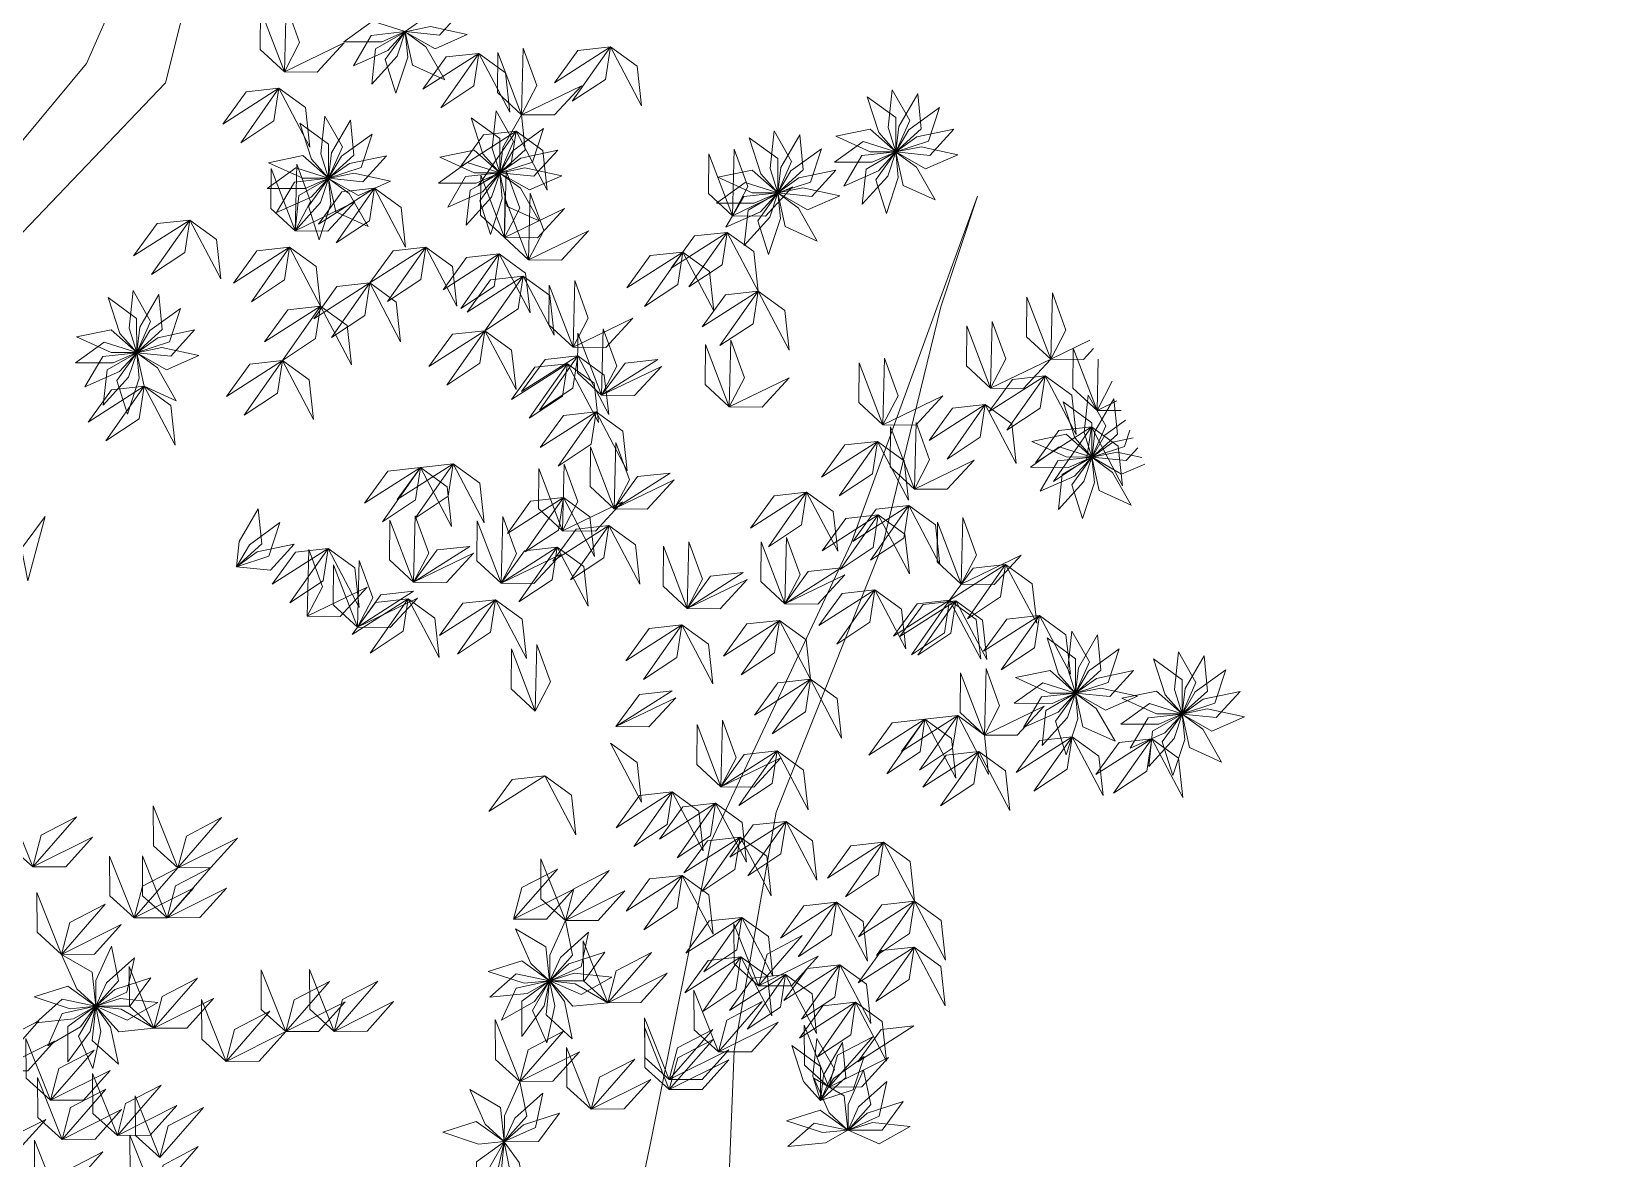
# Model space of a CAD drawing. Header units: inches. Extents: x -422522 to 22891, y -2973 to 414515.
# Drawn here: x 7002.3 to 7145.3, y 10839.5 to 10941.1 of the extents above; entities that cross this region are included whole.
import ezdxf

# ---------------------------------------------------------------- set-up
doc = ezdxf.new("R2010")
doc.units = ezdxf.units.IN
doc.header["$MEASUREMENT"] = 0
doc.layers.add('ARREDAMENTO', color=8, linetype='Continuous', lineweight=18)

msp = doc.modelspace()

# ---------------------------------------------------------------- linework, layer by layer
at = {"layer": 'ARREDAMENTO', "linetype": 'Continuous', "lineweight": 0}
for points in [[(6925.35, 10876.62), (6946.11, 10890.2), (6969.34, 10893.58), (6991.77, 10912.86), (7014.38, 10936.46), (7024.74, 10977.89), (7007.24, 10938.2), (6987.51, 10914.48), (6968.13, 10899.4), (6959.67, 10904.07), (6957.06, 10946.03), (6958.3, 10976.28), (6957.62, 10995.07), (6951.83, 10959.23), (6952.38, 10937.56), (6955.35, 10904.25), (6953.61, 10897.11), (6940.53, 10894.76), (6928.53, 10883.7), (6913.71, 10874.21)], [(6989.08, 10811.96), (7019.57, 10816.48), (7058.94, 10826.41), (7087.57, 10820.91), (7130.73, 10817.7), (7145.25, 10819.99), (7129.4, 10820.64), (7083.43, 10825.41), (7064.88, 10830.5), (7065.64, 10849.23), (7069.41, 10870.72), (7079.05, 10894.85), (7084.26, 10916.29), (7087.56, 10926.25), (7076.17, 10894.97), (7063.53, 10868.07), (7058.09, 10840.88), (7056.29, 10832.3), (7032.83, 10823.16), (7013.98, 10821.04), (6987.82, 10816.34)]]:
    msp.add_lwpolyline(points, dxfattribs=at)
at = {"layer": 'ARREDAMENTO', "lineweight": 0}
for points in [[(7025.09, 10937.47), (7026.46, 10940.09), (7025.24, 10943.47), (7025.09, 10937.47)], [(7025.09, 10937.47), (7022.91, 10939.48), (7022.94, 10943.07), (7025.09, 10937.47)], [(7041.21, 10943.12), (7037.87, 10942.42), (7035.99, 10941.08), (7039.06, 10940.77), (7041.21, 10943.12)], [(7030.46, 10940.16), (7033.86, 10940.16), (7035.98, 10941.08), (7033.04, 10942.02), (7030.46, 10940.16)], [(7031.31, 10937.99), (7034.42, 10939.37), (7035.98, 10941.08), (7032.91, 10940.74), (7031.31, 10937.99)], [(7032.96, 10936.36), (7035.25, 10938.88), (7035.98, 10941.07), (7033.31, 10939.52), (7032.96, 10936.36)], [(7035.15, 10935.54), (7036.21, 10938.78), (7035.98, 10941.07), (7034.18, 10938.57), (7035.15, 10935.54)], [(7041.58, 10940.82), (7038.25, 10941.54), (7035.99, 10941.07), (7038.67, 10939.54), (7041.58, 10940.82)], [(7039.54, 10936.75), (7037.85, 10939.7), (7035.99, 10941.07), (7036.64, 10938.05), (7039.54, 10936.75)], [(7025.09, 10937.47), (7028.05, 10937.44), (7030.49, 10940.07), (7025.09, 10937.47)], [(7046.48, 10933.59), (7044.31, 10935.61), (7044.34, 10939.2), (7046.48, 10933.59)], [(7046.48, 10933.59), (7047.86, 10936.22), (7046.63, 10939.59), (7046.48, 10933.59)], [(7054.48, 10939.71), (7051.54, 10939.38), (7049.43, 10936.47), (7054.48, 10939.71)], [(7054.48, 10939.71), (7054.03, 10936.78), (7051.04, 10934.8), (7054.48, 10939.71)], [(7054.48, 10939.71), (7056.88, 10937.96), (7057.28, 10934.4), (7054.48, 10939.71)], [(7042.62, 10939.12), (7039.68, 10938.8), (7037.57, 10935.89), (7042.62, 10939.12)], [(7042.62, 10939.12), (7042.17, 10936.19), (7039.18, 10934.21), (7042.62, 10939.12)], [(7042.62, 10939.12), (7045.02, 10937.38), (7045.42, 10933.82), (7042.62, 10939.12)], [(7024.6, 10935.98), (7021.65, 10935.65), (7019.54, 10932.75), (7024.6, 10935.98)], [(7024.6, 10935.98), (7024.14, 10933.05), (7021.15, 10931.07), (7024.6, 10935.98)], [(7024.6, 10935.98), (7027, 10934.24), (7027.39, 10930.67), (7024.6, 10935.98)], [(7046.48, 10933.59), (7049.45, 10933.57), (7051.88, 10936.2), (7046.48, 10933.59)], [(7077.63, 10935.22), (7078.68, 10931.98), (7080.21, 10930.25), (7080.2, 10933.34), (7077.63, 10935.22)], [(7079.88, 10935.84), (7079.52, 10932.45), (7080.22, 10930.25), (7081.46, 10933.07), (7079.88, 10935.84)], [(7082.19, 10935.49), (7080.47, 10932.54), (7080.22, 10930.25), (7082.5, 10932.32), (7082.19, 10935.49)], [(7028.74, 10933.45), (7028.38, 10930.07), (7029.07, 10927.87), (7030.32, 10930.69), (7028.74, 10933.45)], [(7044.18, 10933.94), (7043.81, 10930.55), (7044.51, 10928.36), (7045.75, 10931.18), (7044.18, 10933.94)], [(7046.48, 10933.59), (7044.77, 10930.65), (7044.52, 10928.35), (7046.8, 10930.43), (7046.48, 10933.59)], [(7084.15, 10934.23), (7081.39, 10932.24), (7080.22, 10930.25), (7083.15, 10931.21), (7084.15, 10934.23)], [(7026.49, 10932.84), (7027.54, 10929.59), (7029.07, 10927.87), (7029.06, 10930.95), (7026.49, 10932.84)], [(7031.04, 10933.1), (7029.33, 10930.16), (7029.08, 10927.87), (7031.36, 10929.94), (7031.04, 10933.1)], [(7045.99, 10932.1), (7043.05, 10931.78), (7040.94, 10928.87), (7045.99, 10932.1)], [(7041.93, 10933.32), (7042.98, 10930.08), (7044.51, 10928.36), (7044.5, 10931.44), (7041.93, 10933.32)], [(7045.99, 10932.1), (7045.54, 10929.17), (7042.55, 10927.19), (7045.99, 10932.1)], [(7048.45, 10932.34), (7045.68, 10930.34), (7044.52, 10928.35), (7047.45, 10929.32), (7048.45, 10932.34)], [(7045.99, 10932.1), (7048.39, 10930.36), (7048.79, 10926.8), (7045.99, 10932.1)], [(7069.24, 10932.14), (7068.88, 10928.75), (7069.58, 10926.55), (7070.82, 10929.38), (7069.24, 10932.14)], [(7074.79, 10931.66), (7077.9, 10930.26), (7080.21, 10930.25), (7077.9, 10932.3), (7074.79, 10931.66)], [(7085.43, 10932.29), (7082.1, 10931.59), (7080.22, 10930.24), (7083.29, 10929.93), (7085.43, 10932.29)], [(7033.01, 10931.85), (7030.24, 10929.85), (7029.08, 10927.86), (7032.01, 10928.83), (7033.01, 10931.85)], [(7067, 10931.52), (7068.04, 10928.28), (7069.57, 10926.55), (7069.56, 10929.64), (7067, 10931.52)], [(7071.55, 10931.79), (7069.84, 10928.84), (7069.58, 10926.55), (7071.86, 10928.62), (7071.55, 10931.79)], [(7074.68, 10929.33), (7078.09, 10929.32), (7080.2, 10930.25), (7077.27, 10931.19), (7074.68, 10929.33)], [(7085.81, 10929.99), (7082.48, 10930.7), (7080.22, 10930.24), (7082.9, 10928.71), (7085.81, 10929.99)], [(7023.65, 10929.27), (7026.76, 10927.88), (7029.06, 10927.87), (7026.76, 10929.92), (7023.65, 10929.27)], [(7034.29, 10929.9), (7030.95, 10929.2), (7029.08, 10927.86), (7032.15, 10927.55), (7034.29, 10929.9)], [(7038.98, 10927.43), (7042.39, 10927.43), (7044.5, 10928.35), (7041.56, 10929.29), (7038.98, 10927.43)], [(7039.09, 10929.76), (7042.2, 10928.37), (7044.5, 10928.35), (7042.2, 10930.41), (7039.09, 10929.76)], [(7049.73, 10930.39), (7046.39, 10929.69), (7044.52, 10928.35), (7047.59, 10928.04), (7049.73, 10930.39)], [(7065.49, 10924.48), (7063.32, 10926.5), (7063.35, 10930.08), (7065.49, 10924.48)], [(7065.49, 10924.48), (7066.87, 10927.11), (7065.64, 10930.48), (7065.49, 10924.48)], [(7073.51, 10930.53), (7070.75, 10928.54), (7069.58, 10926.55), (7072.51, 10927.51), (7073.51, 10930.53)], [(7075.53, 10927.16), (7078.65, 10928.54), (7080.2, 10930.24), (7077.14, 10929.91), (7075.53, 10927.16)], [(7077.19, 10925.52), (7079.48, 10928.05), (7080.2, 10930.24), (7077.54, 10928.69), (7077.19, 10925.52)], [(7079.37, 10924.7), (7080.43, 10927.94), (7080.21, 10930.24), (7078.4, 10927.73), (7079.37, 10924.7)], [(7083.77, 10925.91), (7082.07, 10928.87), (7080.21, 10930.23), (7080.87, 10927.22), (7083.77, 10925.91)], [(7023.54, 10926.95), (7026.95, 10926.94), (7029.06, 10927.86), (7026.12, 10928.8), (7023.54, 10926.95)], [(7026.05, 10923.14), (7023.87, 10925.15), (7023.91, 10928.74), (7026.05, 10923.14)], [(7024.39, 10924.78), (7027.51, 10926.15), (7029.06, 10927.86), (7026, 10927.52), (7024.39, 10924.78)], [(7026.05, 10923.14), (7027.43, 10925.76), (7026.2, 10929.13), (7026.05, 10923.14)], [(7026.05, 10923.14), (7028.34, 10925.67), (7029.06, 10927.85), (7026.4, 10926.3), (7026.05, 10923.14)], [(7028.23, 10922.32), (7029.29, 10925.56), (7029.07, 10927.85), (7027.26, 10925.35), (7028.23, 10922.32)], [(7032.63, 10923.53), (7030.93, 10926.48), (7029.07, 10927.85), (7029.73, 10924.84), (7032.63, 10923.53)], [(7034.67, 10927.6), (7031.34, 10928.32), (7029.08, 10927.85), (7031.76, 10926.32), (7034.67, 10927.6)], [(7039.83, 10925.26), (7042.95, 10926.64), (7044.5, 10928.35), (7041.43, 10928.01), (7039.83, 10925.26)], [(7041.49, 10923.63), (7043.77, 10926.15), (7044.5, 10928.34), (7041.84, 10926.79), (7041.49, 10923.63)], [(7043.67, 10922.81), (7044.73, 10926.04), (7044.5, 10928.34), (7042.7, 10925.84), (7043.67, 10922.81)], [(7044.93, 10922.54), (7042.76, 10924.55), (7042.79, 10928.14), (7044.93, 10922.54)], [(7048.06, 10924.02), (7046.37, 10926.97), (7044.51, 10928.34), (7045.16, 10925.32), (7048.06, 10924.02)], [(7050.11, 10928.09), (7046.78, 10928.81), (7044.52, 10928.34), (7047.19, 10926.81), (7050.11, 10928.09)], [(7044.93, 10922.54), (7046.31, 10925.16), (7045.08, 10928.53), (7044.93, 10922.54)], [(7064.15, 10927.96), (7067.26, 10926.56), (7069.57, 10926.55), (7067.27, 10928.6), (7064.15, 10927.96)], [(7074.79, 10928.59), (7071.46, 10927.89), (7069.58, 10926.54), (7072.65, 10926.23), (7074.79, 10928.59)], [(7033.21, 10926.96), (7030.27, 10926.64), (7028.16, 10923.73), (7033.21, 10926.96)], [(7033.21, 10926.96), (7032.76, 10924.03), (7029.77, 10922.05), (7033.21, 10926.96)], [(7033.21, 10926.96), (7035.61, 10925.22), (7036.01, 10921.66), (7033.21, 10926.96)], [(7047.11, 10920.52), (7048.49, 10923.15), (7047.26, 10926.52), (7047.11, 10920.52)], [(7064.04, 10925.63), (7067.45, 10925.62), (7069.57, 10926.55), (7066.63, 10927.49), (7064.04, 10925.63)], [(7064.89, 10923.46), (7068.01, 10924.84), (7069.57, 10926.54), (7066.5, 10926.21), (7064.89, 10923.46)], [(7065.49, 10924.48), (7068.46, 10924.45), (7070.89, 10927.09), (7065.49, 10924.48)], [(7066.55, 10921.82), (7068.84, 10924.35), (7069.57, 10926.54), (7066.9, 10924.99), (7066.55, 10921.82)], [(7068.73, 10921), (7069.8, 10924.24), (7069.57, 10926.54), (7067.77, 10924.03), (7068.73, 10921)], [(7075.17, 10926.29), (7071.84, 10927.01), (7069.58, 10926.54), (7072.26, 10925.01), (7075.17, 10926.29)], [(7073.13, 10922.21), (7071.43, 10925.17), (7069.58, 10926.54), (7070.23, 10923.52), (7073.13, 10922.21)], [(7026.05, 10923.14), (7029.01, 10923.11), (7031.45, 10925.74), (7026.05, 10923.14)], [(7047.11, 10920.52), (7044.93, 10922.54), (7044.97, 10926.12), (7047.11, 10920.52)], [(7044.93, 10922.54), (7047.9, 10922.51), (7050.34, 10925.14), (7044.93, 10922.54)], [(7016.56, 10924.1), (7013.61, 10923.78), (7011.5, 10920.87), (7016.56, 10924.1)], [(7016.56, 10924.1), (7016.1, 10921.17), (7013.11, 10919.19), (7016.56, 10924.1)], [(7016.56, 10924.1), (7018.96, 10922.36), (7019.35, 10918.8), (7016.56, 10924.1)], [(7047.11, 10920.52), (7050.07, 10920.49), (7052.51, 10923.13), (7047.11, 10920.52)], [(7065, 10922.99), (7062.05, 10922.67), (7059.95, 10919.76), (7065, 10922.99)], [(7065, 10922.99), (7064.55, 10920.06), (7061.56, 10918.08), (7065, 10922.99)], [(7065, 10922.99), (7067.4, 10921.25), (7067.8, 10917.69), (7065, 10922.99)], [(7025.56, 10921.65), (7022.61, 10921.32), (7020.51, 10918.42), (7025.56, 10921.65)], [(7025.56, 10921.65), (7025.11, 10918.72), (7022.11, 10916.74), (7025.56, 10921.65)], [(7025.56, 10921.65), (7027.96, 10919.91), (7028.35, 10916.34), (7025.56, 10921.65)], [(7037.83, 10921.66), (7034.89, 10921.33), (7032.78, 10918.43), (7037.83, 10921.66)], [(7037.83, 10921.66), (7037.38, 10918.73), (7034.39, 10916.75), (7037.83, 10921.66)], [(7037.83, 10921.66), (7040.23, 10919.92), (7040.63, 10916.35), (7037.83, 10921.66)], [(7044.44, 10921.05), (7041.5, 10920.72), (7039.39, 10917.82), (7044.44, 10921.05)], [(7044.44, 10921.05), (7043.99, 10918.12), (7041, 10916.14), (7044.44, 10921.05)], [(7044.44, 10921.05), (7046.84, 10919.31), (7047.24, 10915.74), (7044.44, 10921.05)], [(7061, 10921.21), (7058.05, 10920.89), (7055.95, 10917.98), (7061, 10921.21)], [(7061, 10921.21), (7060.55, 10918.29), (7057.56, 10916.31), (7061, 10921.21)], [(7061, 10921.21), (7063.4, 10919.47), (7063.8, 10915.91), (7061, 10921.21)], [(7011.45, 10917.74), (7011.09, 10914.35), (7011.79, 10912.15), (7013.03, 10914.97), (7011.45, 10917.74)], [(7032.78, 10918.43), (7029.83, 10918.1), (7027.73, 10915.2), (7032.78, 10918.43)], [(7032.78, 10918.43), (7032.33, 10915.5), (7029.33, 10913.52), (7032.78, 10918.43)], [(7032.78, 10918.43), (7035.18, 10916.69), (7035.57, 10913.12), (7032.78, 10918.43)], [(7046.62, 10919.03), (7043.67, 10918.71), (7041.57, 10915.8), (7046.62, 10919.03)], [(7046.62, 10919.03), (7046.17, 10916.1), (7043.17, 10914.12), (7046.62, 10919.03)], [(7046.62, 10919.03), (7049.02, 10917.29), (7049.41, 10913.73), (7046.62, 10919.03)], [(7051.11, 10912.64), (7048.93, 10914.65), (7048.97, 10918.24), (7051.11, 10912.64)], [(7051.11, 10912.64), (7052.49, 10915.27), (7051.26, 10918.64), (7051.11, 10912.64)], [(7009.21, 10917.12), (7010.25, 10913.88), (7011.78, 10912.15), (7011.77, 10915.24), (7009.21, 10917.12)], [(7013.76, 10917.39), (7012.05, 10914.44), (7011.79, 10912.15), (7014.07, 10914.22), (7013.76, 10917.39)], [(7028.35, 10916.34), (7025.41, 10916.02), (7023.3, 10913.11), (7028.35, 10916.34)], [(7028.35, 10916.34), (7027.9, 10913.41), (7024.91, 10911.43), (7028.35, 10916.34)], [(7028.35, 10916.34), (7030.75, 10914.6), (7031.15, 10911.04), (7028.35, 10916.34)], [(7067.8, 10917.69), (7064.85, 10917.36), (7062.74, 10914.46), (7067.8, 10917.69)], [(7067.8, 10917.69), (7067.34, 10914.76), (7064.35, 10912.78), (7067.8, 10917.69)], [(7067.8, 10917.69), (7070.2, 10915.95), (7070.59, 10912.38), (7067.8, 10917.69)], [(7094.17, 10911.56), (7091.99, 10913.57), (7092.02, 10917.16), (7094.17, 10911.56)], [(7094.17, 10911.56), (7095.54, 10914.18), (7094.32, 10917.55), (7094.17, 10911.56)], [(7015.72, 10916.13), (7012.96, 10914.14), (7011.79, 10912.15), (7014.72, 10913.11), (7015.72, 10916.13)], [(7051.11, 10912.64), (7054.07, 10912.61), (7056.51, 10915.25), (7051.11, 10912.64)], [(7088.76, 10908.95), (7090.14, 10911.58), (7088.91, 10914.95), (7088.76, 10908.95)], [(7006.36, 10913.56), (7009.47, 10912.16), (7011.78, 10912.15), (7009.48, 10914.2), (7006.36, 10913.56)], [(7017, 10914.19), (7013.67, 10913.49), (7011.79, 10912.14), (7014.86, 10911.83), (7017, 10914.19)], [(7043.17, 10914.12), (7040.23, 10913.8), (7038.12, 10910.89), (7043.17, 10914.12)], [(7043.17, 10914.12), (7042.72, 10911.19), (7039.73, 10909.21), (7043.17, 10914.12)], [(7043.17, 10914.12), (7045.57, 10912.38), (7045.97, 10908.82), (7043.17, 10914.12)], [(7053.69, 10908.31), (7051.52, 10910.32), (7051.55, 10913.91), (7053.69, 10908.31)], [(7053.69, 10908.31), (7055.07, 10910.93), (7053.84, 10914.3), (7053.69, 10908.31)], [(7088.76, 10908.95), (7086.59, 10910.97), (7086.62, 10914.55), (7088.76, 10908.95)], [(7006.25, 10911.23), (7009.66, 10911.22), (7011.78, 10912.15), (7008.84, 10913.09), (7006.25, 10911.23)], [(7007.1, 10909.06), (7010.22, 10910.44), (7011.78, 10912.14), (7008.71, 10911.81), (7007.1, 10909.06)], [(7008.76, 10907.42), (7011.05, 10909.95), (7011.78, 10912.14), (7009.11, 10910.59), (7008.76, 10907.42)], [(7010.94, 10906.6), (7012.01, 10909.84), (7011.78, 10912.14), (7009.98, 10909.63), (7010.94, 10906.6)], [(7017.38, 10911.89), (7014.05, 10912.6), (7011.79, 10912.14), (7014.47, 10910.61), (7017.38, 10911.89)], [(7015.34, 10907.81), (7013.64, 10910.77), (7011.79, 10912.13), (7012.44, 10909.12), (7015.34, 10907.81)], [(7065.2, 10907.27), (7063.03, 10909.28), (7063.06, 10912.87), (7065.2, 10907.27)], [(7065.2, 10907.27), (7066.58, 10909.89), (7065.35, 10913.26), (7065.2, 10907.27)], [(7097.7, 10913.26), (7094.17, 10911.56)], [(7094.17, 10911.56), (7097.13, 10911.53), (7098.04, 10912.51)], [(7098.35, 10906.94), (7096.17, 10908.96), (7096.2, 10912.55), (7098.35, 10906.94)], [(7024.91, 10911.43), (7021.96, 10911.11), (7019.86, 10908.2), (7024.91, 10911.43)], [(7024.91, 10911.43), (7024.46, 10908.5), (7021.46, 10906.52), (7024.91, 10911.43)], [(7024.91, 10911.43), (7027.31, 10909.69), (7027.7, 10906.13), (7024.91, 10911.43)], [(7050.62, 10911.15), (7047.67, 10910.83), (7045.57, 10907.92), (7050.62, 10911.15)], [(7051.53, 10911.87), (7048.59, 10911.54), (7046.48, 10908.64), (7051.53, 10911.87)], [(7050.62, 10911.15), (7050.17, 10908.22), (7047.17, 10906.24), (7050.62, 10911.15)], [(7051.53, 10911.87), (7051.08, 10908.94), (7048.09, 10906.96), (7051.53, 10911.87)], [(7050.62, 10911.15), (7053.02, 10909.41), (7053.41, 10905.85), (7050.62, 10911.15)], [(7051.53, 10911.87), (7053.93, 10910.13), (7054.33, 10906.56), (7051.53, 10911.87)], [(7058.75, 10911.54), (7055.8, 10911.21), (7053.69, 10908.31), (7058.75, 10911.54)], [(7053.69, 10908.31), (7056.66, 10908.28), (7059.1, 10910.91), (7053.69, 10908.31)], [(7079.04, 10905.64), (7076.87, 10907.65), (7076.9, 10911.24), (7079.04, 10905.64)], [(7079.04, 10905.64), (7080.42, 10908.27), (7079.19, 10911.64), (7079.04, 10905.64)], [(7088.76, 10908.95), (7091.73, 10908.92), (7094.17, 10911.56), (7088.76, 10908.95)], [(7098.46, 10911.56), (7098.35, 10906.94)], [(7065.2, 10907.27), (7068.17, 10907.24), (7070.61, 10909.87), (7065.2, 10907.27)], [(7093.68, 10910.07), (7090.73, 10909.74), (7088.62, 10906.84), (7093.68, 10910.07)], [(7093.68, 10910.07), (7093.22, 10907.14), (7090.23, 10905.16), (7093.68, 10910.07)], [(7093.68, 10910.07), (7096.08, 10908.33), (7096.47, 10904.76), (7093.68, 10910.07)], [(7098.35, 10906.94), (7099.72, 10909.57)], [(7012.44, 10909.12), (7009.49, 10908.79), (7007.39, 10905.89), (7012.44, 10909.12)], [(7012.44, 10909.12), (7011.99, 10906.19), (7008.99, 10904.21), (7012.44, 10909.12)], [(7012.44, 10909.12), (7014.84, 10907.38), (7015.23, 10903.81), (7012.44, 10909.12)], [(7079.04, 10905.64), (7082.01, 10905.61), (7084.45, 10908.25), (7079.04, 10905.64)], [(7097.56, 10908.33), (7097.19, 10904.94), (7097.89, 10902.74), (7099.13, 10905.56), (7097.56, 10908.33)], [(7099.86, 10907.98), (7098.15, 10905.03), (7097.9, 10902.74), (7100.18, 10904.81), (7099.86, 10907.98)], [(7100.13, 10907.81), (7098.35, 10906.94)], [(7053.2, 10906.82), (7050.26, 10906.49), (7048.15, 10903.59), (7053.2, 10906.82)], [(7053.2, 10906.82), (7052.75, 10903.89), (7049.76, 10901.91), (7053.2, 10906.82)], [(7053.2, 10906.82), (7055.6, 10905.08), (7056, 10901.51), (7053.2, 10906.82)], [(7088.27, 10907.46), (7085.33, 10907.14), (7083.22, 10904.23), (7088.27, 10907.46)], [(7088.27, 10907.46), (7087.82, 10904.53), (7084.83, 10902.55), (7088.27, 10907.46)], [(7088.27, 10907.46), (7090.67, 10905.72), (7091.07, 10902.16), (7088.27, 10907.46)], [(7095.31, 10907.71), (7096.36, 10904.46), (7097.89, 10902.74), (7097.88, 10905.82), (7095.31, 10907.71)], [(7098.35, 10906.94), (7100.53, 10906.92)], [(7081.88, 10899.85), (7079.7, 10901.87), (7079.74, 10905.46), (7081.88, 10899.85)], [(7081.88, 10899.85), (7083.26, 10902.48), (7082.03, 10905.85), (7081.88, 10899.85)], [(7097.86, 10905.45), (7094.91, 10905.13), (7092.8, 10902.22), (7097.86, 10905.45)], [(7097.86, 10905.45), (7097.4, 10902.52), (7094.41, 10900.54), (7097.86, 10905.45)], [(7097.86, 10905.45), (7100.26, 10903.71), (7100.65, 10900.15), (7097.86, 10905.45)], [(7100.91, 10906.06), (7099.06, 10904.72), (7097.9, 10902.73), (7100.83, 10903.7), (7101.31, 10905.16)], [(7054.83, 10898.06), (7052.65, 10900.08), (7052.69, 10903.66), (7054.83, 10898.06)], [(7054.83, 10898.06), (7056.21, 10900.69), (7054.98, 10904.06), (7054.83, 10898.06)], [(7078.55, 10904.15), (7075.61, 10903.83), (7073.5, 10900.92), (7078.55, 10904.15)], [(7078.55, 10904.15), (7078.1, 10901.22), (7075.11, 10899.24), (7078.55, 10904.15)], [(7078.55, 10904.15), (7080.95, 10902.41), (7081.35, 10898.84), (7078.55, 10904.15)], [(7092.36, 10901.82), (7095.77, 10901.81), (7097.88, 10902.73), (7094.94, 10903.67), (7092.36, 10901.82)], [(7092.47, 10904.14), (7095.58, 10902.75), (7097.88, 10902.74), (7095.58, 10904.79), (7092.47, 10904.14)], [(7101.62, 10904.46), (7099.77, 10904.07), (7097.9, 10902.73), (7100.97, 10902.42), (7102.02, 10903.57)], [(7040.31, 10902.13), (7037.37, 10901.8), (7035.26, 10898.9), (7040.31, 10902.13)], [(7040.31, 10902.13), (7039.86, 10899.2), (7036.87, 10897.22), (7040.31, 10902.13)], [(7040.31, 10902.13), (7042.71, 10900.39), (7043.11, 10896.82), (7040.31, 10902.13)], [(7050.17, 10896.09), (7051.55, 10898.72), (7050.32, 10902.09), (7050.17, 10896.09)], [(7081.88, 10899.85), (7084.84, 10899.83), (7087.28, 10902.46), (7081.88, 10899.85)], [(7093.21, 10899.65), (7096.33, 10901.02), (7097.88, 10902.73), (7094.81, 10902.39), (7093.21, 10899.65)], [(7094.87, 10898.01), (7097.15, 10900.54), (7097.88, 10902.73), (7095.22, 10901.17), (7094.87, 10898.01)], [(7097.05, 10897.19), (7098.11, 10900.43), (7097.88, 10902.72), (7096.08, 10900.22), (7097.05, 10897.19)], [(7101.44, 10898.4), (7099.75, 10901.35), (7097.89, 10902.72), (7098.54, 10899.71), (7101.44, 10898.4)], [(7102.4, 10902.71), (7100.16, 10903.19), (7097.9, 10902.73), (7100.57, 10901.19), (7102.67, 10902.11)], [(7037.37, 10901.8), (7034.42, 10901.47), (7032.31, 10898.57), (7037.37, 10901.8)], [(7037.37, 10901.8), (7036.91, 10898.87), (7033.92, 10896.89), (7037.37, 10901.8)], [(7037.37, 10901.8), (7039.77, 10900.06), (7040.16, 10896.49), (7037.37, 10901.8)], [(7050.17, 10896.09), (7047.99, 10898.11), (7048.02, 10901.7), (7050.17, 10896.09)], [(7059.88, 10901.29), (7056.93, 10900.97), (7054.83, 10898.06), (7059.88, 10901.29)], [(7054.83, 10898.06), (7057.79, 10898.03), (7060.23, 10900.67), (7054.83, 10898.06)], [(7072.17, 10899.57), (7069.23, 10899.24), (7067.12, 10896.34), (7072.17, 10899.57)], [(7072.17, 10899.57), (7071.72, 10896.64), (7068.73, 10894.66), (7072.17, 10899.57)], [(7072.17, 10899.57), (7074.57, 10897.83), (7074.97, 10894.26), (7072.17, 10899.57)], [(7022.73, 10898.08), (7021.02, 10895.14), (7020.76, 10892.85), (7023.05, 10894.92), (7022.73, 10898.08)], [(7050.24, 10899.09), (7047.29, 10898.77), (7045.19, 10895.86), (7050.24, 10899.09)], [(7050.24, 10899.09), (7049.79, 10896.16), (7046.8, 10894.18), (7050.24, 10899.09)], [(7050.17, 10896.09), (7053.13, 10896.07), (7055.57, 10898.7), (7050.17, 10896.09)], [(7050.24, 10899.09), (7052.64, 10897.35), (7053.04, 10893.78), (7050.24, 10899.09)], [(7081.39, 10898.36), (7078.44, 10898.04), (7076.34, 10895.13), (7081.39, 10898.36)], [(7081.39, 10898.36), (7080.94, 10895.43), (7077.94, 10893.45), (7081.39, 10898.36)], [(7081.39, 10898.36), (7083.79, 10896.62), (7084.18, 10893.06), (7081.39, 10898.36)], [(7001.96, 10891.59), (7001.39, 10894.5), (7003.53, 10897.38), (7001.96, 10891.59)], [(7024.69, 10896.83), (7021.93, 10894.83), (7020.76, 10892.84), (7023.69, 10893.81), (7024.69, 10896.83)], [(7036.74, 10891.45), (7034.57, 10893.47), (7034.6, 10897.05), (7036.74, 10891.45)], [(7036.74, 10891.45), (7038.12, 10894.08), (7036.89, 10897.45), (7036.74, 10891.45)], [(7044.62, 10891.37), (7042.45, 10893.39), (7042.48, 10896.98), (7044.62, 10891.37)], [(7044.62, 10891.37), (7046, 10894), (7044.77, 10897.37), (7044.62, 10891.37)], [(7054.34, 10896.57), (7051.39, 10896.25), (7049.28, 10893.34), (7054.34, 10896.57)], [(7054.34, 10896.57), (7053.89, 10893.64), (7050.89, 10891.66), (7054.34, 10896.57)], [(7054.34, 10896.57), (7056.74, 10894.83), (7057.13, 10891.27), (7054.34, 10896.57)], [(7078.63, 10897.52), (7075.69, 10897.19), (7073.58, 10894.29), (7078.63, 10897.52)], [(7078.63, 10897.52), (7078.18, 10894.59), (7075.19, 10892.61), (7078.63, 10897.52)], [(7078.63, 10897.52), (7081.03, 10895.78), (7081.43, 10892.21), (7078.63, 10897.52)], [(7086.11, 10891.28), (7083.94, 10893.29), (7083.97, 10896.88), (7086.11, 10891.28)], [(7086.11, 10891.28), (7087.49, 10893.9), (7086.26, 10897.28), (7086.11, 10891.28)], [(7025.97, 10894.88), (7022.64, 10894.18), (7020.76, 10892.84), (7023.83, 10892.53), (7025.97, 10894.88)], [(7061.41, 10889.1), (7062.79, 10891.72), (7061.56, 10895.09), (7061.41, 10889.1)], [(7070.21, 10889.5), (7068.04, 10891.52), (7068.07, 10895.11), (7070.21, 10889.5)], [(7070.21, 10889.5), (7071.59, 10892.13), (7070.36, 10895.5), (7070.21, 10889.5)], [(7029.04, 10894.5), (7026.09, 10894.17), (7023.99, 10891.27), (7029.04, 10894.5)], [(7029.04, 10894.5), (7028.59, 10891.57), (7025.59, 10889.59), (7029.04, 10894.5)], [(7027.15, 10888.41), (7028.53, 10891.03), (7027.3, 10894.41), (7027.15, 10888.41)], [(7029.04, 10894.5), (7031.44, 10892.76), (7031.83, 10889.19), (7029.04, 10894.5)], [(7041.8, 10894.68), (7038.85, 10894.36), (7036.74, 10891.45), (7041.8, 10894.68)], [(7036.74, 10891.45), (7039.71, 10891.43), (7042.14, 10894.06), (7036.74, 10891.45)], [(7049.68, 10894.6), (7046.73, 10894.28), (7044.62, 10891.37), (7049.68, 10894.6)], [(7044.62, 10891.37), (7047.59, 10891.35), (7050.03, 10893.98), (7044.62, 10891.37)], [(7049.68, 10894.6), (7049.22, 10891.67), (7046.23, 10889.69), (7049.68, 10894.6)], [(7049.68, 10894.6), (7052.08, 10892.86), (7052.47, 10889.3), (7049.68, 10894.6)], [(7061.41, 10889.1), (7059.23, 10891.11), (7059.26, 10894.7), (7061.41, 10889.1)], [(7086.11, 10891.28), (7089.08, 10891.25), (7091.52, 10893.89), (7086.11, 10891.28)], [(7031.68, 10887.41), (7029.5, 10889.43), (7029.53, 10893.01), (7031.68, 10887.41)], [(7031.68, 10887.41), (7033.05, 10890.04), (7031.83, 10893.41), (7031.68, 10887.41)], [(7066.46, 10892.33), (7063.51, 10892), (7061.41, 10889.1), (7066.46, 10892.33)], [(7075.27, 10892.74), (7072.32, 10892.41), (7070.21, 10889.5), (7075.27, 10892.74)], [(7070.21, 10889.5), (7073.18, 10889.48), (7075.62, 10892.11), (7070.21, 10889.5)], [(7090.11, 10893.06), (7087.17, 10892.73), (7085.06, 10889.83), (7090.11, 10893.06)], [(7090.11, 10893.06), (7089.66, 10890.13), (7086.67, 10888.15), (7090.11, 10893.06)], [(7090.11, 10893.06), (7092.51, 10891.32), (7092.91, 10887.75), (7090.11, 10893.06)], [(7027.15, 10888.41), (7030.11, 10888.38), (7032.55, 10891.02), (7027.15, 10888.41)], [(7036.73, 10890.64), (7033.78, 10890.32), (7031.68, 10887.41), (7036.73, 10890.64)], [(7061.41, 10889.1), (7064.37, 10889.07), (7066.81, 10891.7), (7061.41, 10889.1)], [(7078.33, 10890.77), (7075.38, 10890.44), (7073.27, 10887.54), (7078.33, 10890.77)], [(7078.33, 10890.77), (7077.88, 10887.84), (7074.88, 10885.86), (7078.33, 10890.77)], [(7078.33, 10890.77), (7080.73, 10889.03), (7081.12, 10885.46), (7078.33, 10890.77)], [(7036.25, 10889.96), (7033.3, 10889.64), (7031.2, 10886.73), (7036.25, 10889.96)], [(7036.25, 10889.96), (7033.3, 10889.64), (7031.2, 10886.73), (7036.25, 10889.96)], [(7031.68, 10887.41), (7034.64, 10887.38), (7037.08, 10890.02), (7031.68, 10887.41)], [(7036.25, 10889.96), (7035.8, 10887.03), (7032.81, 10885.05), (7036.25, 10889.96)], [(7036.25, 10889.96), (7035.8, 10887.03), (7032.81, 10885.05), (7036.25, 10889.96)], [(7036.25, 10889.96), (7038.65, 10888.22), (7039.05, 10884.66), (7036.25, 10889.96)], [(7036.25, 10889.96), (7038.65, 10888.22), (7039.05, 10884.66), (7036.25, 10889.96)], [(7044.13, 10889.88), (7041.19, 10889.56), (7039.08, 10886.65), (7044.13, 10889.88)], [(7044.13, 10889.88), (7043.68, 10886.95), (7040.69, 10884.97), (7044.13, 10889.88)], [(7044.13, 10889.88), (7046.53, 10888.14), (7046.93, 10884.58), (7044.13, 10889.88)], [(7085.06, 10889.83), (7082.12, 10889.5), (7080.01, 10886.6), (7085.06, 10889.83)], [(7085.62, 10889.79), (7082.68, 10889.46), (7080.57, 10886.56), (7085.62, 10889.79)], [(7085.06, 10889.83), (7084.61, 10886.9), (7081.62, 10884.92), (7085.06, 10889.83)], [(7085.62, 10889.79), (7085.17, 10886.86), (7082.18, 10884.88), (7085.62, 10889.79)], [(7085.06, 10889.83), (7087.46, 10888.09), (7087.86, 10884.52), (7085.06, 10889.83)], [(7085.62, 10889.79), (7088.02, 10888.05), (7088.42, 10884.48), (7085.62, 10889.79)], [(7069.72, 10888.02), (7066.78, 10887.69), (7064.67, 10884.78), (7069.72, 10888.02)], [(7069.72, 10888.02), (7069.27, 10885.09), (7066.28, 10883.11), (7069.72, 10888.02)], [(7069.72, 10888.02), (7072.12, 10886.27), (7072.52, 10882.71), (7069.72, 10888.02)], [(7093.15, 10888.46), (7090.21, 10888.14), (7088.1, 10885.23), (7093.15, 10888.46)], [(7093.15, 10888.46), (7092.7, 10885.53), (7089.71, 10883.55), (7093.15, 10888.46)], [(7093.15, 10888.46), (7095.55, 10886.72), (7095.95, 10883.16), (7093.15, 10888.46)], [(7060.92, 10887.61), (7057.97, 10887.28), (7055.86, 10884.38), (7060.92, 10887.61)], [(7060.92, 10887.61), (7060.46, 10884.68), (7057.47, 10882.7), (7060.92, 10887.61)], [(7060.92, 10887.61), (7063.32, 10885.87), (7063.71, 10882.3), (7060.92, 10887.61)], [(7093.84, 10886.43), (7094.88, 10883.18), (7096.41, 10881.46), (7096.4, 10884.54), (7093.84, 10886.43)], [(7096.08, 10887.05), (7095.72, 10883.66), (7096.42, 10881.46), (7097.66, 10884.28), (7096.08, 10887.05)], [(7098.39, 10886.7), (7096.67, 10883.75), (7096.42, 10881.46), (7098.7, 10883.53), (7098.39, 10886.7)], [(7047.7, 10879.84), (7045.53, 10881.85), (7045.56, 10885.44), (7047.7, 10879.84)], [(7047.7, 10879.84), (7049.08, 10882.47), (7047.85, 10885.84), (7047.7, 10879.84)], [(7100.35, 10885.44), (7097.59, 10883.44), (7096.42, 10881.45), (7099.35, 10882.42), (7100.35, 10885.44)], [(7105.7, 10885.17), (7105.33, 10881.78), (7106.03, 10879.58), (7107.27, 10882.41), (7105.7, 10885.17)], [(7088.19, 10877.68), (7089.56, 10880.31), (7088.34, 10883.68), (7088.19, 10877.68)], [(7090.99, 10882.87), (7094.1, 10881.47), (7096.41, 10881.46), (7094.11, 10883.51), (7090.99, 10882.87)], [(7101.63, 10883.49), (7098.3, 10882.79), (7096.42, 10881.45), (7099.49, 10881.14), (7101.63, 10883.49)], [(7103.45, 10884.55), (7104.49, 10881.31), (7106.03, 10879.58), (7106.01, 10882.67), (7103.45, 10884.55)], [(7108, 10884.82), (7106.29, 10881.87), (7106.03, 10879.58), (7108.32, 10881.65), (7108, 10884.82)], [(7109.96, 10883.56), (7107.2, 10881.57), (7106.04, 10879.58), (7108.96, 10880.54), (7109.96, 10883.56)], [(7072.52, 10882.71), (7069.57, 10882.38), (7067.46, 10879.48), (7072.52, 10882.71)], [(7072.52, 10882.71), (7072.07, 10879.78), (7069.07, 10877.8), (7072.52, 10882.71)], [(7072.52, 10882.71), (7074.92, 10880.97), (7075.31, 10877.4), (7072.52, 10882.71)], [(7088.19, 10877.68), (7086.01, 10879.7), (7086.04, 10883.29), (7088.19, 10877.68)], [(7090.88, 10880.54), (7094.29, 10880.53), (7096.4, 10881.45), (7093.47, 10882.39), (7090.88, 10880.54)], [(7060.04, 10881.67), (7057.09, 10881.34), (7054.98, 10878.44), (7060.04, 10881.67)], [(7054.98, 10878.44), (7057.95, 10878.41), (7060.39, 10881.04), (7054.98, 10878.44)], [(7091.73, 10878.37), (7094.85, 10879.75), (7096.4, 10881.45), (7093.34, 10881.11), (7091.73, 10878.37)], [(7093.39, 10876.73), (7095.68, 10879.26), (7096.4, 10881.45), (7093.74, 10879.89), (7093.39, 10876.73)], [(7095.57, 10875.91), (7096.63, 10879.15), (7096.41, 10881.44), (7094.61, 10878.94), (7095.57, 10875.91)], [(7099.97, 10877.12), (7098.27, 10880.07), (7096.41, 10881.44), (7097.07, 10878.43), (7099.97, 10877.12)], [(7102.01, 10881.19), (7098.68, 10881.91), (7096.42, 10881.45), (7099.1, 10879.92), (7102.01, 10881.19)], [(7100.6, 10880.99), (7103.71, 10879.59), (7106.02, 10879.58), (7103.72, 10881.63), (7100.6, 10880.99)], [(7111.25, 10881.62), (7107.91, 10880.92), (7106.04, 10879.57), (7109.1, 10879.26), (7111.25, 10881.62)], [(7085.79, 10879.43), (7082.84, 10879.1), (7080.73, 10876.19), (7085.79, 10879.43)], [(7085.79, 10879.43), (7085.33, 10876.5), (7082.34, 10874.52), (7085.79, 10879.43)], [(7085.79, 10879.43), (7088.19, 10877.68), (7088.58, 10874.12), (7085.79, 10879.43)], [(7088.19, 10877.68), (7091.15, 10877.66), (7093.59, 10880.29), (7088.19, 10877.68)], [(7100.5, 10878.66), (7103.91, 10878.65), (7106.02, 10879.58), (7103.08, 10880.52), (7100.5, 10878.66)], [(7101.35, 10876.49), (7104.46, 10877.87), (7106.02, 10879.57), (7102.95, 10879.24), (7101.35, 10876.49)], [(7103.01, 10874.85), (7105.29, 10877.38), (7106.02, 10879.57), (7103.35, 10878.02), (7103.01, 10874.85)], [(7105.19, 10874.03), (7106.25, 10877.27), (7106.02, 10879.57), (7104.22, 10877.06), (7105.19, 10874.03)], [(7111.63, 10879.32), (7108.29, 10880.04), (7106.03, 10879.57), (7108.71, 10878.04), (7111.63, 10879.32)], [(7109.58, 10875.24), (7107.89, 10878.2), (7106.03, 10879.57), (7106.68, 10876.55), (7109.58, 10875.24)], [(7064.45, 10873.01), (7062.27, 10875.03), (7062.3, 10878.62), (7064.45, 10873.01)], [(7064.45, 10873.01), (7065.83, 10875.64), (7064.6, 10879.01), (7064.45, 10873.01)], [(7082.84, 10879.1), (7079.89, 10878.77), (7077.79, 10875.87), (7082.84, 10879.1)], [(7082.84, 10879.1), (7082.39, 10876.17), (7079.39, 10874.19), (7082.84, 10879.1)], [(7082.84, 10879.1), (7085.24, 10877.36), (7085.63, 10873.79), (7082.84, 10879.1)], [(7054.49, 10876.95), (7056.89, 10875.21), (7057.29, 10871.64), (7054.49, 10876.95)], [(7096.1, 10877.53), (7093.16, 10877.2), (7091.05, 10874.3), (7096.1, 10877.53)], [(7096.1, 10877.53), (7095.65, 10874.6), (7092.66, 10872.62), (7096.1, 10877.53)], [(7096.1, 10877.53), (7098.5, 10875.79), (7098.9, 10872.22), (7096.1, 10877.53)], [(7103.28, 10877.35), (7100.33, 10877.02), (7098.23, 10874.11), (7103.28, 10877.35)], [(7103.28, 10877.35), (7102.83, 10874.42), (7099.84, 10872.44), (7103.28, 10877.35)], [(7103.28, 10877.35), (7105.68, 10875.61), (7106.07, 10872.04), (7103.28, 10877.35)], [(7069.5, 10876.25), (7066.55, 10875.92), (7064.45, 10873.01), (7069.5, 10876.25)], [(7069.5, 10876.25), (7066.55, 10875.92), (7064.45, 10873.01), (7069.5, 10876.25)], [(7064.45, 10873.01), (7067.41, 10872.99), (7069.85, 10875.62), (7064.45, 10873.01)], [(7069.5, 10876.25), (7069.05, 10873.32), (7066.06, 10871.34), (7069.5, 10876.25)], [(7069.5, 10876.25), (7071.9, 10874.51), (7072.3, 10870.94), (7069.5, 10876.25)], [(7087.7, 10876.2), (7084.75, 10875.87), (7082.64, 10872.97), (7087.7, 10876.2)], [(7087.7, 10876.2), (7087.24, 10873.27), (7084.25, 10871.29), (7087.7, 10876.2)], [(7087.7, 10876.2), (7090.1, 10874.46), (7090.49, 10870.89), (7087.7, 10876.2)], [(7048.57, 10874.01), (7045.63, 10873.68), (7043.52, 10870.78), (7048.57, 10874.01)], [(7048.57, 10874.01), (7050.97, 10872.27), (7051.37, 10868.7), (7048.57, 10874.01)], [(7060.04, 10872.55), (7057.09, 10872.22), (7054.99, 10869.32), (7060.04, 10872.55)], [(7060.04, 10872.55), (7059.59, 10869.62), (7056.59, 10867.64), (7060.04, 10872.55)], [(7060.04, 10872.55), (7062.44, 10870.81), (7062.83, 10867.24), (7060.04, 10872.55)], [(7002.41, 10865.79), (7000.21, 10867.77), (7000.19, 10871.36), (7002.41, 10865.79)], [(7015.49, 10865.72), (7013.29, 10867.7), (7013.27, 10871.29), (7015.49, 10865.72)], [(7063.96, 10871.53), (7061.01, 10871.2), (7058.9, 10868.29), (7063.96, 10871.53)], [(7063.96, 10871.53), (7063.5, 10868.6), (7060.51, 10866.62), (7063.96, 10871.53)], [(7063.96, 10871.53), (7066.36, 10869.79), (7066.75, 10866.22), (7063.96, 10871.53)], [(7002.41, 10865.79), (7003.17, 10868.66), (7006.36, 10870.31), (7002.41, 10865.79)], [(7015.49, 10865.72), (7016.25, 10868.58), (7019.43, 10870.24), (7015.49, 10865.72)], [(7070.31, 10869.9), (7067.36, 10869.58), (7065.25, 10866.67), (7070.31, 10869.9)], [(7070.31, 10869.9), (7069.85, 10866.97), (7066.86, 10864.99), (7070.31, 10869.9)], [(7070.31, 10869.9), (7072.71, 10868.16), (7073.1, 10864.6), (7070.31, 10869.9)], [(7002.41, 10865.79), (7005.38, 10865.8), (7007.78, 10868.47), (7002.41, 10865.79)], [(7015.49, 10865.72), (7018.45, 10865.73), (7020.85, 10868.4), (7015.49, 10865.72)], [(7066.17, 10868.49), (7063.22, 10868.16), (7061.11, 10865.26), (7066.17, 10868.49)], [(7066.17, 10868.49), (7065.71, 10865.56), (7062.72, 10863.58), (7066.17, 10868.49)], [(7066.17, 10868.49), (7068.57, 10866.75), (7068.96, 10863.18), (7066.17, 10868.49)], [(7079.11, 10868.02), (7076.16, 10867.69), (7074.05, 10864.79), (7079.11, 10868.02)], [(7079.11, 10868.02), (7078.65, 10865.09), (7075.66, 10863.11), (7079.11, 10868.02)], [(7079.11, 10868.02), (7081.51, 10866.28), (7081.9, 10862.71), (7079.11, 10868.02)], [(7011.55, 10861.2), (7009.34, 10863.18), (7009.33, 10866.77), (7011.55, 10861.2)], [(7014.51, 10861.21), (7012.31, 10863.19), (7012.29, 10866.78), (7014.51, 10861.21)], [(7050.42, 10860.95), (7048.22, 10862.93), (7048.2, 10866.52), (7050.42, 10860.95)], [(7011.55, 10861.2), (7012.3, 10864.06), (7015.49, 10865.72), (7011.55, 10861.2)], [(7014.51, 10861.21), (7015.27, 10864.08), (7018.45, 10865.73), (7014.51, 10861.21)], [(7045.75, 10861.08), (7046.51, 10863.95), (7049.7, 10865.6), (7045.75, 10861.08)], [(7050.42, 10860.95), (7051.18, 10863.82), (7054.37, 10865.47), (7050.42, 10860.95)], [(7060.95, 10865.03), (7058, 10864.71), (7055.9, 10861.8), (7060.95, 10865.03)], [(7060.95, 10865.03), (7060.5, 10862.1), (7057.5, 10860.12), (7060.95, 10865.03)], [(7060.95, 10865.03), (7063.35, 10863.29), (7063.74, 10859.73), (7060.95, 10865.03)], [(7005, 10857.91), (7002.8, 10859.9), (7002.78, 10863.49), (7005, 10857.91)], [(7011.55, 10861.2), (7014.51, 10861.21), (7016.91, 10863.88), (7011.55, 10861.2)], [(7014.51, 10861.21), (7017.48, 10861.23), (7019.88, 10863.89), (7014.51, 10861.21)], [(7045.75, 10861.08), (7048.72, 10861.1), (7051.12, 10863.76), (7045.75, 10861.08)], [(7050.42, 10860.95), (7053.39, 10860.97), (7055.79, 10863.63), (7050.42, 10860.95)], [(7005, 10857.91), (7005.76, 10860.78), (7008.94, 10862.43), (7005, 10857.91)], [(7074.86, 10862.61), (7071.91, 10862.29), (7069.81, 10859.38), (7074.86, 10862.61)], [(7074.86, 10862.61), (7074.41, 10859.68), (7071.41, 10857.7), (7074.86, 10862.61)], [(7074.86, 10862.61), (7077.26, 10860.87), (7077.65, 10857.3), (7074.86, 10862.61)], [(7081.9, 10862.71), (7078.95, 10862.38), (7076.85, 10859.48), (7081.9, 10862.71)], [(7081.9, 10862.71), (7081.45, 10859.78), (7078.46, 10857.8), (7081.9, 10862.71)], [(7081.9, 10862.71), (7084.3, 10860.97), (7084.69, 10857.4), (7081.9, 10862.71)], [(7005, 10857.91), (7007.96, 10857.93), (7010.37, 10860.6), (7005, 10857.91)], [(7050.42, 10860.95), (7049.03, 10857.84), (7049.01, 10855.54), (7051.07, 10857.84), (7050.42, 10860.95)], [(7066.34, 10861.25), (7063.39, 10860.93), (7061.28, 10858.02), (7066.34, 10861.25)], [(7066.34, 10861.25), (7065.88, 10858.32), (7062.89, 10856.34), (7066.34, 10861.25)], [(7067.84, 10855.08), (7065.64, 10857.06), (7065.62, 10860.65), (7067.84, 10855.08)], [(7066.34, 10861.25), (7068.74, 10859.51), (7069.13, 10855.94), (7066.34, 10861.25)], [(7045.92, 10860.21), (7047.3, 10857.09), (7049, 10855.54), (7048.67, 10858.6), (7045.92, 10860.21)], [(7052.51, 10859.91), (7049.97, 10857.63), (7049.01, 10855.53), (7051.83, 10856.8), (7052.51, 10859.91)], [(7054.25, 10853.55), (7052.05, 10855.54), (7052.03, 10859.12), (7054.25, 10853.55)], [(7067.84, 10855.08), (7068.6, 10857.94), (7071.78, 10859.6), (7067.84, 10855.08)], [(7005, 10857.91), (7006.38, 10854.8), (7008.08, 10853.24), (7007.75, 10856.31), (7005, 10857.91)], [(7009.5, 10858.65), (7008.1, 10855.55), (7008.09, 10853.24), (7010.14, 10855.54), (7009.5, 10858.65)], [(7053.98, 10858.1), (7050.74, 10857.06), (7049.01, 10855.53), (7052.1, 10855.54), (7053.98, 10858.1)], [(7054.25, 10853.55), (7055.01, 10856.42), (7058.19, 10858.07), (7054.25, 10853.55)], [(7067.84, 10855.08), (7070.8, 10855.09), (7073.21, 10857.76), (7067.84, 10855.08)], [(7081.87, 10858.57), (7078.92, 10858.25), (7076.82, 10855.34), (7081.87, 10858.57)], [(7081.87, 10858.57), (7078.92, 10858.25), (7076.82, 10855.34), (7081.87, 10858.57)], [(7081.87, 10858.57), (7081.42, 10855.64), (7078.42, 10853.66), (7081.87, 10858.57)], [(7081.87, 10858.57), (7081.42, 10855.64), (7078.42, 10853.66), (7081.87, 10858.57)], [(7081.87, 10858.57), (7084.27, 10856.83), (7084.66, 10853.26), (7081.87, 10858.57)], [(7081.87, 10858.57), (7084.27, 10856.83), (7084.66, 10853.26), (7081.87, 10858.57)], [(7011.58, 10857.61), (7009.04, 10855.34), (7008.09, 10853.24), (7010.9, 10854.5), (7011.58, 10857.61)], [(7013.33, 10851.25), (7011.12, 10853.24), (7011.1, 10856.83), (7013.33, 10851.25)], [(7025.21, 10850.95), (7023.01, 10852.94), (7022.99, 10856.53), (7025.21, 10850.95)], [(7029.57, 10850.97), (7027.37, 10852.96), (7027.35, 10856.55), (7029.57, 10850.97)], [(7043.46, 10856.37), (7046.7, 10855.31), (7049, 10855.53), (7046.5, 10857.34), (7043.46, 10856.37)], [(7066.24, 10857.68), (7063.3, 10857.36), (7061.19, 10854.45), (7066.24, 10857.68)], [(7066.24, 10857.68), (7065.79, 10854.75), (7062.8, 10852.77), (7066.24, 10857.68)], [(7066.24, 10857.68), (7068.64, 10855.94), (7069.04, 10852.38), (7066.24, 10857.68)], [(7075.17, 10856.98), (7072.22, 10856.65), (7070.12, 10853.75), (7075.17, 10856.98)], [(7075.17, 10856.98), (7074.72, 10854.05), (7071.72, 10852.07), (7075.17, 10856.98)], [(7075.17, 10856.98), (7077.57, 10855.24), (7077.96, 10851.67), (7075.17, 10856.98)], [(7002.54, 10854.08), (7005.78, 10853.01), (7008.07, 10853.24), (7005.57, 10855.04), (7002.54, 10854.08)], [(7013.06, 10855.81), (7009.81, 10854.76), (7008.09, 10853.23), (7011.17, 10853.24), (7013.06, 10855.81)], [(7013.33, 10851.25), (7014.08, 10854.12), (7017.27, 10855.78), (7013.33, 10851.25)], [(7025.21, 10850.95), (7025.97, 10853.82), (7029.15, 10855.47), (7025.21, 10850.95)], [(7029.57, 10850.97), (7030.33, 10853.84), (7033.52, 10855.49), (7029.57, 10850.97)], [(7043.6, 10854.05), (7046.99, 10854.39), (7049, 10855.53), (7045.98, 10856.16), (7043.6, 10854.05)], [(7044.67, 10851.98), (7047.63, 10853.67), (7049, 10855.53), (7045.98, 10854.88), (7044.67, 10851.98)], [(7046.49, 10850.52), (7048.5, 10853.27), (7049, 10855.52), (7046.51, 10853.7), (7046.49, 10850.52)], [(7048.75, 10849.93), (7049.46, 10853.26), (7049, 10855.52), (7047.47, 10852.85), (7048.75, 10849.93)], [(7051.04, 10850.31), (7050.35, 10853.65), (7049, 10855.52), (7048.69, 10852.45), (7051.04, 10850.31)], [(7054.6, 10855.86), (7051.21, 10856.22), (7049.01, 10855.53), (7051.84, 10854.28), (7054.6, 10855.86)], [(7054.25, 10853.55), (7051.3, 10855.27), (7049.01, 10855.52), (7051.08, 10853.24), (7054.25, 10853.55)], [(7054.25, 10853.55), (7057.21, 10853.57), (7059.61, 10856.23), (7054.25, 10853.55)], [(7070.27, 10856.09), (7067.32, 10855.77), (7065.21, 10852.86), (7070.27, 10856.09)], [(7070.27, 10856.09), (7069.81, 10853.16), (7066.82, 10851.18), (7070.27, 10856.09)], [(7070.27, 10856.09), (7072.67, 10854.35), (7073.06, 10850.79), (7070.27, 10856.09)], [(7002.68, 10851.75), (7006.07, 10852.09), (7008.07, 10853.23), (7005.05, 10853.86), (7002.68, 10851.75)], [(7013.68, 10853.56), (7010.29, 10853.93), (7008.09, 10853.23), (7010.91, 10851.98), (7013.68, 10853.56)], [(7013.33, 10851.25), (7016.29, 10851.27), (7018.69, 10853.94), (7013.33, 10851.25)], [(7019.84, 10848.27), (7017.64, 10850.26), (7017.62, 10853.84), (7019.84, 10848.27)], [(7025.21, 10850.95), (7028.17, 10850.97), (7030.57, 10853.63), (7025.21, 10850.95)], [(7029.57, 10850.97), (7032.54, 10850.99), (7034.94, 10853.66), (7029.57, 10850.97)], [(7064.22, 10849.13), (7062.02, 10851.11), (7062, 10854.7), (7064.22, 10849.13)], [(7064.22, 10849.13), (7064.98, 10851.99), (7068.17, 10853.65), (7064.22, 10849.13)], [(7076.59, 10853.59), (7073.64, 10853.26), (7071.54, 10850.36), (7076.59, 10853.59)], [(7076.59, 10853.59), (7076.14, 10850.66), (7073.14, 10848.68), (7076.59, 10853.59)], [(7076.59, 10853.59), (7078.99, 10851.85), (7079.38, 10848.28), (7076.59, 10853.59)], [(7003.75, 10849.68), (7006.7, 10851.37), (7008.07, 10853.23), (7005.06, 10852.58), (7003.75, 10849.68)], [(7005.57, 10848.22), (7007.58, 10850.97), (7008.07, 10853.23), (7005.58, 10851.41), (7005.57, 10848.22)], [(7007.82, 10847.63), (7008.54, 10850.97), (7008.08, 10853.22), (7006.54, 10850.55), (7007.82, 10847.63)], [(7010.12, 10848.01), (7009.42, 10851.35), (7008.08, 10853.22), (7007.77, 10850.15), (7010.12, 10848.01)], [(7013.33, 10851.25), (7010.38, 10852.97), (7008.09, 10853.23), (7010.16, 10850.94), (7013.33, 10851.25)], [(7019.84, 10848.27), (7020.6, 10851.14), (7023.79, 10852.79), (7019.84, 10848.27)], [(7046.32, 10846.46), (7044.12, 10848.44), (7044.1, 10852.03), (7046.32, 10846.46)], [(7059.78, 10846.63), (7057.58, 10848.61), (7057.56, 10852.2), (7059.78, 10846.63)], [(6999, 10847.41), (6999.76, 10850.28), (7002.95, 10851.93), (6999, 10847.41)], [(7019.84, 10848.27), (7022.81, 10848.29), (7025.21, 10850.95), (7019.84, 10848.27)], [(7046.32, 10846.46), (7047.08, 10849.32), (7050.26, 10850.98), (7046.32, 10846.46)], [(7059.79, 10845.73), (7057.59, 10847.71), (7057.57, 10851.3), (7059.79, 10845.73)], [(7059.78, 10846.63), (7060.54, 10849.5), (7063.72, 10851.15), (7059.78, 10846.63)], [(7064.22, 10849.13), (7067.19, 10849.14), (7069.59, 10851.81), (7064.22, 10849.13)], [(7074.18, 10845.95), (7071.98, 10847.94), (7071.96, 10851.52), (7074.18, 10845.95)], [(7081.84, 10851.47), (7078.89, 10851.15), (7076.78, 10848.24), (7081.84, 10851.47)], [(6999, 10847.41), (7001.97, 10847.42), (7004.37, 10850.09), (6999, 10847.41)], [(7004, 10844.76), (7001.8, 10846.74), (7001.78, 10850.33), (7004, 10844.76)], [(7004, 10844.76), (7004.76, 10847.62), (7007.94, 10849.28), (7004, 10844.76)], [(7046.32, 10846.46), (7049.28, 10846.47), (7051.69, 10849.14), (7046.32, 10846.46)], [(7052.74, 10843.96), (7050.54, 10845.94), (7050.52, 10849.53), (7052.74, 10843.96)], [(7059.78, 10846.63), (7062.75, 10846.64), (7065.15, 10849.31), (7059.78, 10846.63)], [(7059.79, 10845.73), (7060.55, 10848.59), (7063.73, 10850.25), (7059.79, 10845.73)], [(7070.85, 10849.71), (7071.89, 10846.46), (7073.42, 10844.74), (7073.41, 10847.82), (7070.85, 10849.71)], [(7073.09, 10850.33), (7072.73, 10846.94), (7073.43, 10844.74), (7074.67, 10847.56), (7073.09, 10850.33)], [(7075.4, 10849.98), (7073.69, 10847.03), (7073.43, 10844.74), (7075.71, 10846.81), (7075.4, 10849.98)], [(7074.18, 10845.95), (7074.94, 10848.82), (7078.13, 10850.47), (7074.18, 10845.95)], [(7052.74, 10843.96), (7053.5, 10846.83), (7056.69, 10848.48), (7052.74, 10843.96)], [(7059.79, 10845.73), (7062.75, 10845.74), (7065.16, 10848.41), (7059.79, 10845.73)], [(7077.36, 10848.72), (7074.6, 10846.72), (7073.43, 10844.73), (7076.36, 10845.7), (7077.36, 10848.72)], [(7074.18, 10845.95), (7077.15, 10845.97), (7079.55, 10848.63), (7074.18, 10845.95)], [(7005.06, 10841.24), (7002.85, 10843.22), (7002.84, 10846.81), (7005.06, 10841.24)], [(7004, 10844.76), (7006.97, 10844.77), (7009.37, 10847.44), (7004, 10844.76)], [(7010.03, 10841.6), (7007.82, 10843.58), (7007.8, 10847.17), (7010.03, 10841.6)], [(7046.32, 10846.46), (7044.92, 10843.35), (7044.91, 10841.04), (7046.96, 10843.34), (7046.32, 10846.46)], [(7052.74, 10843.96), (7055.71, 10843.98), (7058.11, 10846.64), (7052.74, 10843.96)], [(7072.81, 10846.76), (7074.19, 10843.64), (7075.89, 10842.08), (7075.56, 10845.15), (7072.81, 10846.76)], [(7077.31, 10847.5), (7075.91, 10844.39), (7075.9, 10842.08), (7077.95, 10844.38), (7077.31, 10847.5)], [(7079.39, 10846.45), (7076.85, 10844.18), (7075.9, 10842.08), (7078.71, 10843.34), (7079.39, 10846.45)], [(7005.06, 10841.24), (7005.81, 10844.1), (7009, 10845.76), (7005.06, 10841.24)], [(7010.03, 10841.6), (7010.78, 10844.47), (7013.97, 10846.12), (7010.03, 10841.6)], [(7013.86, 10839.59), (7011.66, 10841.58), (7011.64, 10845.17), (7013.86, 10839.59)], [(7041.82, 10845.72), (7043.2, 10842.6), (7044.9, 10841.04), (7044.57, 10844.11), (7041.82, 10845.72)], [(7048.4, 10845.41), (7045.86, 10843.14), (7044.91, 10841.04), (7047.72, 10842.3), (7048.4, 10845.41)], [(7005.06, 10841.24), (7008.02, 10841.25), (7010.42, 10843.92), (7005.06, 10841.24)], [(7010.03, 10841.6), (7012.99, 10841.62), (7015.39, 10844.28), (7010.03, 10841.6)], [(7013.86, 10839.59), (7014.62, 10842.46), (7017.8, 10844.11), (7013.86, 10839.59)], [(7049.88, 10843.61), (7046.64, 10842.56), (7044.91, 10841.03), (7047.99, 10841.04), (7049.88, 10843.61)], [(7070.35, 10842.92), (7073.59, 10841.85), (7075.88, 10842.08), (7073.38, 10843.88), (7070.35, 10842.92)], [(7080.87, 10844.65), (7077.62, 10843.61), (7075.9, 10842.07), (7078.98, 10842.08), (7080.87, 10844.65)], [(6998.23, 10840.36), (7001.19, 10840.37), (7003.59, 10843.04), (6998.23, 10840.36)], [(6998.23, 10840.36), (7001.19, 10840.37), (7003.59, 10843.04), (6998.23, 10840.36)], [(7039.36, 10841.88), (7042.6, 10840.81), (7044.89, 10841.04), (7042.39, 10842.84), (7039.36, 10841.88)], [(7070.49, 10840.59), (7073.88, 10840.94), (7075.88, 10842.08), (7072.86, 10842.71), (7070.49, 10840.59)], [(7081.49, 10842.4), (7078.1, 10842.77), (7075.9, 10842.07), (7078.72, 10840.83), (7081.49, 10842.4)], [(7004.77, 10835.6), (7002.57, 10837.58), (7002.55, 10841.17), (7004.77, 10835.6)], [(7013.39, 10836.06), (7011.19, 10838.04), (7011.17, 10841.63), (7013.39, 10836.06)], [(7013.39, 10836.06), (7014.15, 10838.92), (7017.33, 10840.58), (7013.39, 10836.06)], [(7042.39, 10836.02), (7044.4, 10838.77), (7044.89, 10841.03), (7042.41, 10839.21), (7042.39, 10836.02)], [(7044.64, 10835.43), (7045.36, 10838.77), (7044.9, 10841.02), (7043.36, 10838.35), (7044.64, 10835.43)], [(7046.94, 10835.81), (7046.24, 10839.15), (7044.9, 10841.02), (7044.59, 10837.96), (7046.94, 10835.81)], [(7004.77, 10835.6), (7005.53, 10838.47), (7008.71, 10840.12), (7004.77, 10835.6)]]:
    msp.add_lwpolyline(points, dxfattribs=at)

doc.saveas('drawing.dxf')
